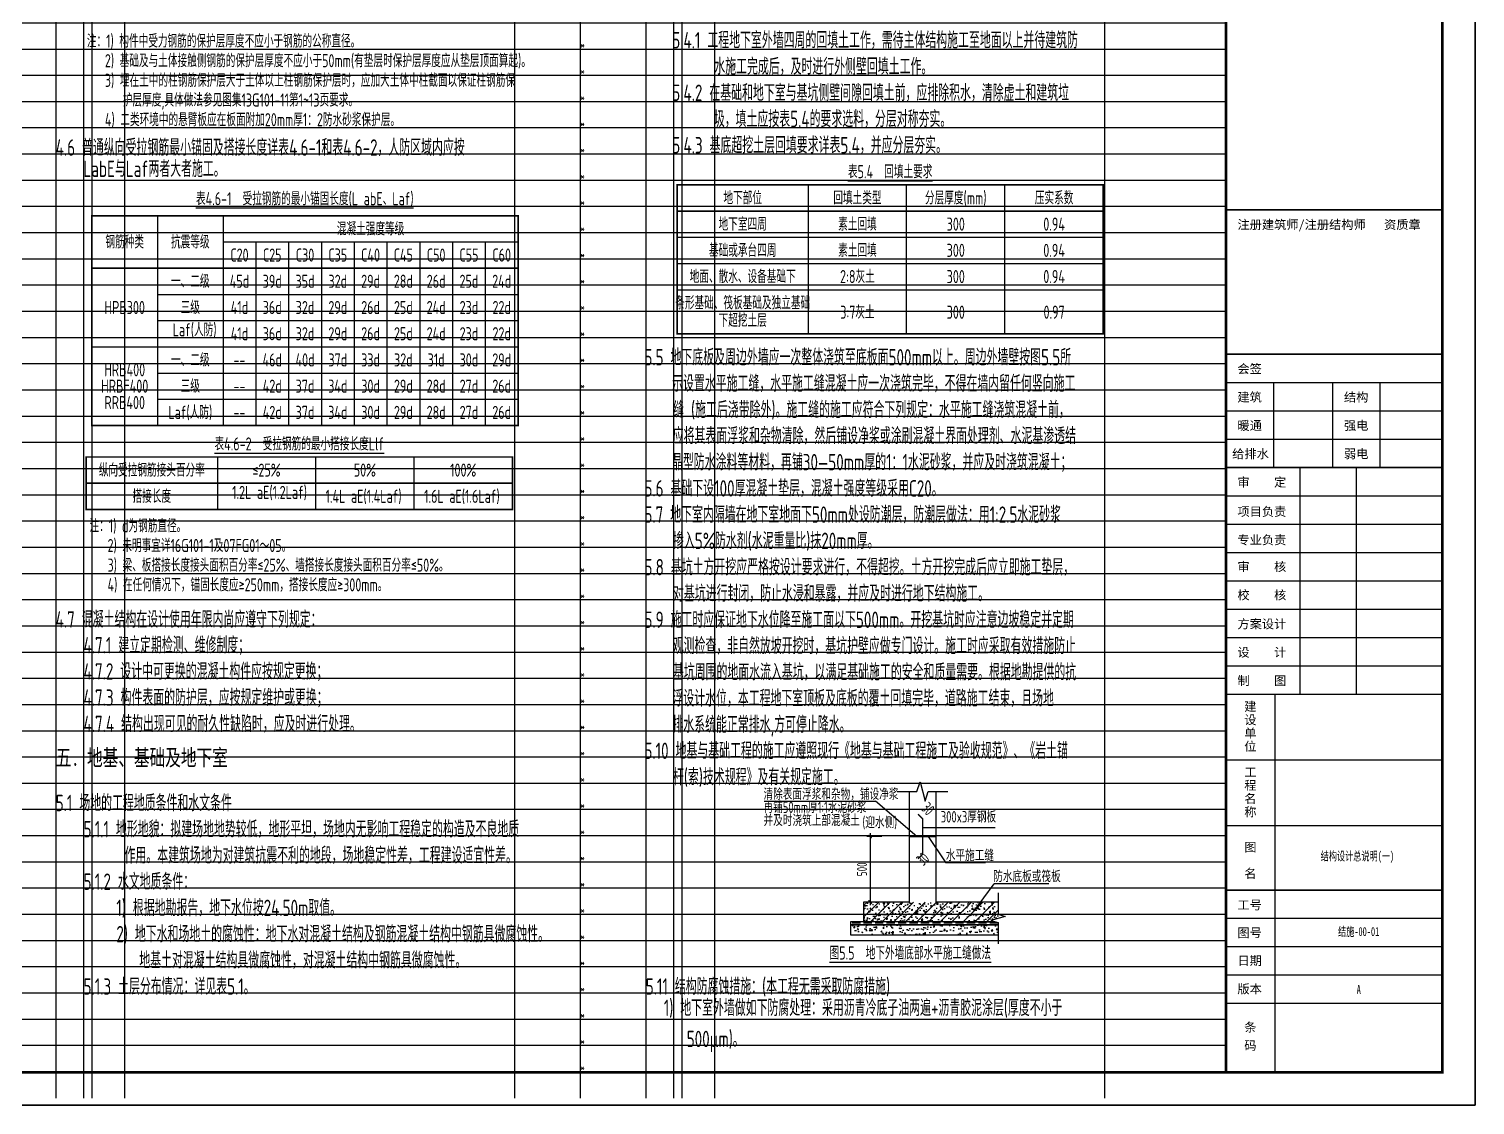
# Model space of a CAD drawing. Extents: x -502255 to 1362592, y -400300 to 332622.
# Drawn here: x 93725 to 137842, y 244106 to 276943 of the extents above; entities that cross this region are included whole.
import ezdxf
from ezdxf.enums import TextEntityAlignment as Align

# ---------------------------------------------------------------- set-up
doc = ezdxf.new("R2010")
doc.units = 0
doc.header["$LTSCALE"] = 1000
doc.header["$MEASUREMENT"] = 0
doc.linetypes.add('DASH', pattern=[0.35, 0.25, -0.1])
for name, color, linetype in [('DETL', 7, 'Continuous'), ('DETL_TEXT', 7, 'Continuous'), ('DIM', 3, 'Continuous'), ('ECA_TK', 7, 'Continuous'), ('HATCH', 253, 'Continuous'), ('REIN', 1, 'Continuous'), ('STEL_BOLT', 1, 'Continuous'), ('TAB', 7, 'Continuous'), ('TAB_TEXT', 7, 'Continuous'), ('TEXT', 53, 'Continuous'), ('THIN', 7, 'Continuous'), ('tk', 7, 'Continuous')]:
    doc.layers.add(name, color=color, linetype=linetype)
doc.styles.add('SUNTXT', font='', dxfattribs={"height": 2.5})
doc.styles.add('TSSD_Dimension', font='tssdeng.shx', dxfattribs={"width": 0.7, "bigfont": 'Tssdchn.shx'})
doc.styles.add('TSSD_Label', font='tssdeng2.shx', dxfattribs={"width": 0.7, "bigfont": 'tssdchn.shx'})
doc.styles.add('TSSD_Norm', font='tssdeng.shx', dxfattribs={"bigfont": 'hztxt.shx'})
doc.styles.add('黑体', font='simhei.ttf', dxfattribs={"width": 0.65})
doc.styles.get('SUNTXT').set_extended_font_data('SimSun')
doc.dimstyles.new('TSSD_25_100', dxfattribs={"dimtxt": 300, "dimasz": 100, "dimexe": 100, "dimexo": 250, "dimgap": 100, "dimtad": 1, "dimdec": 0, "dimlfac": 0.25, "dimzin": 0, "dimdsep": 46, "dimtxsty": 'TSSD_Dimension', "dimblk": 'ARCHTICK', "dimblk1": 'ARCHTICK', "dimblk2": 'ARCHTICK', "dimcen": 0, "dimdle": 100, "dimclrt": 7, "dimadec": 0, "dimazin": 0, "dimtfac": 1, "dimtdec": 0, "dimtix": 1, "dimtmove": 2, "dimatfit": 3, "dimfxl": 1, "dimtolj": 1, "dimtzin": 0, "dimarcsym": 0})

# ---------------------------------------------------------------- blocks, each defined once
blk = doc.blocks.new('A1_总说明分栏线')
at = {"layer": 'Defpoints', "color": 8, "lineweight": -3}
for p, q in [((76500, 54600), (1800, 54600)), ((4800, 54600), (4800, 1000)), ((5650, 54600), (5650, 1000)), ((5900, 54600), (5900, 1000)), ((6900, 54600), (6900, 1000)), ((18800, 54600), (18800, 1000)), ((20800, 54600), (20800, 1000)), ((22800, 54600), (22800, 1000)), ((23650, 54600), (23650, 1000)), ((23900, 54600), (23900, 1000)), ((24900, 54600), (24900, 1000)), ((36800, 54600), (36800, 1000)), ((38800, 54600), (38800, 1000)), ((40800, 54600), (40800, 1000)), ((41650, 54600), (41650, 1000)), ((41900, 54600), (41900, 1000)), ((42900, 54600), (42900, 1000)), ((54800, 54600), (54800, 1000)), ((56800, 54600), (56800, 1000)), ((58800, 54600), (58800, 1000)), ((59650, 54600), (59650, 1000)), ((59900, 54600), (59900, 1000)), ((60900, 54600), (60900, 1000)), ((72800, 54600), (72800, 1000)), ((76500, 53800), (1800, 53800)), ((76500, 53000), (1800, 53000)), ((76500, 52200), (1800, 52200)), ((76500, 51400), (1800, 51400)), ((76500, 50600), (1800, 50600)), ((76500, 49800), (1800, 49800)), ((76500, 49000), (1800, 49000)), ((76500, 48200), (1800, 48200)), ((76500, 47400), (1800, 47400)), ((76500, 46600), (1800, 46600)), ((76500, 45800), (1800, 45800)), ((76500, 45000), (1800, 45000)), ((76500, 44200), (1800, 44200)), ((76500, 43400), (1800, 43400)), ((76500, 42600), (1800, 42600)), ((76500, 41800), (1800, 41800)), ((76500, 41000), (1800, 41000)), ((76500, 40200), (1800, 40200)), ((76500, 39400), (1800, 39400)), ((76500, 38600), (1800, 38600)), ((76500, 37800), (1800, 37800)), ((76500, 37000), (1800, 37000)), ((76500, 36200), (1800, 36200)), ((76500, 35400), (1800, 35400)), ((76500, 34600), (1800, 34600)), ((76500, 33800), (1800, 33800)), ((76500, 33000), (1800, 33000)), ((76500, 32200), (1800, 32200)), ((76500, 31400), (1800, 31400)), ((76500, 30600), (1800, 30600)), ((76500, 29800), (1800, 29800)), ((76500, 29000), (1800, 29000)), ((76500, 28200), (1800, 28200)), ((76500, 27400), (1800, 27400)), ((76500, 26600), (1800, 26600)), ((76500, 25800), (1800, 25800)), ((76500, 25000), (1800, 25000)), ((76500, 24200), (1800, 24200)), ((76500, 23400), (1800, 23400)), ((76500, 22600), (1800, 22600)), ((76500, 21800), (1800, 21800)), ((76500, 21000), (1800, 21000)), ((76500, 20200), (1800, 20200)), ((76500, 19400), (1800, 19400)), ((76500, 18600), (1800, 18600)), ((76500, 17800), (1800, 17800)), ((76500, 17000), (1800, 17000)), ((76500, 16200), (1800, 16200)), ((76500, 15400), (1800, 15400)), ((76500, 14600), (1800, 14600)), ((76500, 13800), (1800, 13800)), ((76500, 13000), (1800, 13000)), ((76500, 12200), (1800, 12200)), ((76500, 11400), (1800, 11400)), ((76500, 10600), (1800, 10600)), ((76500, 9800), (1800, 9800)), ((76500, 9000), (1800, 9000)), ((76500, 8200), (1800, 8200)), ((76500, 7400), (1800, 7400)), ((76500, 6600), (1800, 6600)), ((76500, 5800), (1800, 5800)), ((76500, 5000), (1800, 5000)), ((76500, 4200), (1800, 4200)), ((76500, 3400), (1800, 3400)), ((76500, 2600), (1800, 2600)), ((76500, 2600), (1800, 2600)), ((76500, 1800), (1800, 1800))]:
    blk.add_line(p, q, dxfattribs=at)
at = {"color": 8, "lineweight": -3, "style": 'TSSD_Norm', "width": 0.8}
for p in [(20800, 53800), (38800, 53800), (56800, 53800), (20800, 53000), (38800, 53000), (56800, 53000), (20800, 52200), (38800, 52200), (56800, 52200), (20800, 51400), (38800, 51400), (56800, 51400), (20800, 50600), (38800, 50600), (56800, 50600), (20800, 49800), (38800, 49800), (56800, 49800), (20800, 49000), (38800, 49000), (56800, 49000), (20800, 48200), (38800, 48200), (56800, 48200), (20800, 47400), (38800, 47400), (56800, 47400), (20800, 46600), (38800, 46600), (56800, 46600), (20800, 45800), (38800, 45800), (56800, 45800), (20800, 45000), (38800, 45000), (56800, 45000), (20800, 44200), (38800, 44200), (56800, 44200), (20800, 43400), (38800, 43400), (56800, 43400), (20800, 42600), (38800, 42600), (56800, 42600), (20800, 41800), (38800, 41800), (56800, 41800), (20800, 41000), (38800, 41000), (56800, 41000), (20800, 40200), (38800, 40200), (56800, 40200), (20800, 39400), (38800, 39400), (56800, 39400), (20800, 38600), (38800, 38600), (56800, 38600), (20800, 37800), (38800, 37800), (56800, 37800), (20800, 37000), (38800, 37000), (56800, 37000), (20800, 36200), (38800, 36200), (56800, 36200), (20800, 35400), (38800, 35400), (56800, 35400), (20800, 34600), (38800, 34600), (56800, 34600), (20800, 33800), (38800, 33800), (56800, 33800), (20800, 33000), (38800, 33000), (56800, 33000), (20800, 32200), (38800, 32200), (56800, 32200), (20800, 31400), (38800, 31400), (56800, 31400), (20800, 30600), (38800, 30600), (56800, 30600), (20800, 29800), (38800, 29800), (56800, 29800), (20800, 29000), (38800, 29000), (56800, 29000), (20800, 28200), (38800, 28200), (56800, 28200), (20800, 27400), (38800, 27400), (56800, 27400), (20800, 26600), (38800, 26600), (56800, 26600), (20800, 25800), (38800, 25800), (56800, 25800), (20800, 25000), (38800, 25000), (56800, 25000), (20800, 24200), (38800, 24200), (56800, 24200), (20800, 23400), (38800, 23400), (56800, 23400), (20800, 22600), (38800, 22600), (56800, 22600), (20800, 21800), (38800, 21800), (56800, 21800), (20800, 21000), (38800, 21000), (56800, 21000), (20800, 20200), (38800, 20200), (56800, 20200), (20800, 19400), (38800, 19400), (56800, 19400), (20800, 18600), (38800, 18600), (56800, 18600), (20800, 17800), (38800, 17800), (56800, 17800), (20800, 17000), (38800, 17000), (56800, 17000), (20800, 16200), (38800, 16200), (56800, 16200), (20800, 15400), (38800, 15400), (56800, 15400), (20800, 14600), (38800, 14600), (56800, 14600), (20800, 13800), (38800, 13800), (56800, 13800), (20800, 13000), (38800, 13000), (56800, 13000), (20800, 12200), (38800, 12200), (56800, 12200), (20800, 11400), (38800, 11400), (56800, 11400), (20800, 10600), (38800, 10600), (56800, 10600), (20800, 9800), (38800, 9800), (56800, 9800), (20800, 9000), (38800, 9000), (56800, 9000), (20800, 8200), (38800, 8200), (56800, 8200), (20800, 7400), (38800, 7400), (56800, 7400), (20800, 6600), (38800, 6600), (56800, 6600), (20800, 5800), (38800, 5800), (56800, 5800), (20800, 5000), (38800, 5000), (56800, 5000), (20800, 4200), (38800, 4200), (56800, 4200), (20800, 3400), (38800, 3400), (56800, 3400), (20800, 2600), (38800, 2600), (56800, 2600), (20800, 1800), (38800, 1800), (56800, 1800)]:
    blk.add_text('*', height=273, dxfattribs=at).set_placement(p)
blk = doc.blocks.new('10B_A1')
blk.add_line((765, 184), (765, 584))
blk.add_line((765, 184), (765, 584))
blk.add_line((765, 184), (765, 584))
at = {"layer": 'ECA_TK'}
for p, q in [((765, 220.51), (831, 220.51)), ((779.58, 194.56), (779.58, 220.51)), ((797.5, 220.51), (797.5, 194.56)), ((812.08, 194.56), (812.08, 220.51)), ((765, 211.86), (831, 211.86)), ((765, 203.21), (831, 203.21)), ((787.68, 125.36), (787.68, 194.56)), ((804.77, 194.56), (804.77, 125.36)), ((765, 185.91), (831, 185.91)), ((765, 177.26), (831, 177.26)), ((765, 168.61), (831, 168.61)), ((765, 159.96), (831, 159.96)), ((765, 151.31), (831, 151.31)), ((765, 142.66), (831, 142.66)), ((765, 134.01), (831, 134.01)), ((765, 125.36), (831, 125.36)), ((780.03, 10), (780.03, 125.36)), ((765, 105.36), (831, 105.36)), ((765, 85.36), (831, 85.36)), ((831, 56.92), (765, 56.92)), ((831, 48.27), (765, 48.27)), ((831, 39.62), (765, 39.62)), ((831, 30.97), (765, 30.97))]:
    blk.add_line(p, q, dxfattribs=at)
blk.add_lwpolyline([(0, 0), (841, 0), (841, 594), (0, 594)], close=True, dxfattribs=at)
at = {"layer": 'ECA_TK', "const_width": 0.8}
blk.add_lwpolyline([(831, 10), (831, 584), (18, 584), (18, 10)], close=True, dxfattribs=at)
at = {"layer": 'ECA_TK'}
for points, const_width in [([(765, 10), (765, 584)], 0.8), ([(765, 273.16), (831, 273.16)], 0.5), ([(765, 229.16), (831, 229.16)], 0.5), ([(765, 194.56), (831, 194.56)], 0.5), ([(831, 65.57), (765, 65.57)], 0.5)]:
    blk.add_lwpolyline(points, dxfattribs=dict(at, const_width=const_width))
at = {"layer": 'ECA_TK', "linetype": 'Continuous', "style": 'SUNTXT'}
for s, height, p in [('注册建筑师/注册结构师   资质章', 2.7342, (768.5, 267.3)), ('会签', 2.734, (768.5, 223.3)), ('建筑', 2.734, (768.5, 214.65)), ('结构', 2.734, (801, 214.65)), ('暖通', 2.734, (768.5, 206)), ('强电', 2.734, (801, 206)), ('给排水', 2.734, (766.9, 197.35)), ('弱电', 2.734, (801, 197.35)), ('审    定', 2.734, (768.5, 188.7)), ('项目负责', 2.734, (768.5, 179.74)), ('专业负责', 2.734, (768.5, 171.09)), ('审    核', 2.734, (768.5, 162.93)), ('校    核', 2.734, (768.5, 154.28)), ('方案设计', 2.734, (768.5, 145.45)), ('设    计', 2.734, (768.5, 136.8)), ('制    图', 2.734, (768.5, 128.15)), ('建', 2.73, (770.59, 120.26)), ('设', 2.73, (770.59, 116.2)), ('单', 2.73, (770.59, 112.14)), ('位', 2.73, (770.59, 108.08)), ('工', 2.73, (770.59, 100.26)), ('程', 2.73, (770.59, 96.2)), ('名', 2.73, (770.59, 92.14)), ('称', 2.73, (770.59, 88.08)), ('图', 2.73, (770.59, 77.33)), ('名', 2.73, (770.59, 69.33)), ('工号', 2.734, (768.5, 59.71)), ('图号', 2.734, (768.5, 51.23)), ('日期', 2.734, (768.5, 42.72)), ('版本', 2.734, (768.5, 34.07)), ('条', 2.73, (770.59, 22.4)), ('码', 2.73, (770.59, 16.85))]:
    blk.add_text(s, height=height, dxfattribs=at).set_placement(p)
blk = doc.blocks.new('_ArchTick')
at = {"color": 0, "linetype": 'ByBlock', "const_width": 0.4}
blk.add_lwpolyline([(-0.5, -0.5), (0.5, 0.5)], dxfattribs=at)
blk = doc.blocks.new('*D1869')
at = {"layer": 'Defpoints', "color": 0, "transparency": 16777216}
for p in [(119989, 252302), (119389, 250302), (119989, 250302)]:
    blk.add_point(p, dxfattribs=at)
at = {"layer": 'DIM', "color": 0, "lineweight": -2, "transparency": 16777216}
for p, q in [((119389, 252402), (119389, 250202)), ((119739, 252302), (119289, 252302)), ((119739, 250302), (119289, 250302))]:
    blk.add_line(p, q, dxfattribs=at)
at = {"layer": 'DIM', "color": 0, "lineweight": -2, "transparency": 16777216, "xscale": 100, "yscale": 100, "zscale": 100}
for p, rotation in [((119389, 252302), 90), ((119389, 250302), 270)]:
    blk.add_blockref('_ArchTick', p, dxfattribs=dict(at, rotation=rotation))
at = {"layer": 'DIM', "color": 7, "transparency": 16777216, "insert": (119139, 251302), "char_height": 300, "attachment_point": 5, "rotation": 90, "style": 'TSSD_Dimension'}
blk.add_mtext('\\A1;500', dxfattribs=at)

msp = doc.modelspace()

# ---------------------------------------------------------------- hatches: boundary and pattern name
at = {"layer": 'HATCH'}
h = msp.add_hatch(dxfattribs=at)
h.set_pattern_fill('ARMORED', color=256, scale=50, style=0)
h.set_pattern_definition([(50, (136969.38, 174993.07), (358.6301, -31.3761), [37.5, -412.5]), (355, (136969.4, 174993.07), (-69.3757, 376.096), [30, -330]), (100.4514, (136999.27, 174990.45), (289.2547, 344.7198), [31.8701, -350.571]), (46.1842, (136969.4, 175093.07), (533.6205, -82.7595), [56.25, -618.75]), (96.6356, (137013.85, 175086.17), (467.3314, 487.059), [47.805, -525.8565]), (351.1842, (136969.4, 175093.07), (467.331, 487.0593), [45, -495]), (21, (137019.38, 175068.07), (298.4535, -201.3094), [37.5, -412.5]), (326, (137019.4, 175068.07), (121.6577, 362.575), [30, -330]), (71.4514, (137044.25, 175051.3), (420.1113, 161.2652), [31.8701, -350.571]), (37.5, (136969.38, 174993.07), (6.07993, 166.44693), [0, -326, 0, -335, 0, -331.25]), (7.5, (136969.38, 174993.07), (131.53477, 197.20586), [0, -191, 0, -318.5, 0, -126.25]), (327.5, (136857.88, 174993.07), (266.91122, -11.27744), [0, -125, 0, -390, 0, -517.5]), (317.5, (136807.88, 174993.07), (291.5931, 50.0525), [0, -162.5, 0, -259, 0, -367.5]), (45, (136969.38, 174993.07), (-176.7767, 176.7767), [])])
h.paths.add_polyline_path([(123194.4, 249702.3), (123068.7, 249742.3), (123288.7, 249802.3), (123288.7, 250302.3), (119188.7, 250302.3), (119188.7, 249702.3)])
h = msp.add_hatch(dxfattribs=at)
h.set_pattern_fill('CONCRETE', color=256, scale=50, style=0)
h.set_pattern_definition([(50, (136969.38, 174993.07), (358.6301, -31.3761), [37.5, -412.5]), (355, (136969.4, 174993.07), (-69.3757, 376.096), [30, -330]), (100.4514, (136999.27, 174990.45), (289.2547, 344.7198), [31.8701, -350.571]), (46.1842, (136969.4, 175093.07), (533.6205, -82.7595), [56.25, -618.75]), (96.6356, (137013.85, 175086.17), (467.3314, 487.059), [47.805, -525.8565]), (351.1842, (136969.4, 175093.07), (467.331, 487.0593), [45, -495]), (21, (137019.38, 175068.07), (298.4535, -201.3094), [37.5, -412.5]), (326, (137019.4, 175068.07), (121.6577, 362.575), [30, -330]), (71.4514, (137044.25, 175051.3), (420.1113, 161.2652), [31.8701, -350.571]), (37.5, (136969.38, 174993.07), (6.07993, 166.44693), [0, -326, 0, -335, 0, -331.25]), (7.5, (136969.38, 174993.07), (131.53477, 197.20586), [0, -191, 0, -318.5, 0, -126.25]), (327.5, (136857.88, 174993.07), (266.91122, -11.27744), [0, -125, 0, -390, 0, -517.5]), (317.5, (136807.88, 174993.07), (291.5931, 50.0525), [0, -162.5, 0, -259, 0, -367.5])])
h.paths.add_polyline_path([(123288.7, 249602.3), (118788.7, 249602.3), (118788.7, 249302.3), (123288.7, 249302.3)])

# ---------------------------------------------------------------- linework, layer by layer
at = {"layer": 'DETL'}
for p, q in [((120588.7, 250302.3), (120588.7, 253676.9)), ((121388.7, 253676.9), (121388.7, 250302.3)), ((120588.7, 252302.3), (121388.7, 252302.3)), ((120588.7, 250302.3), (119188.7, 250302.3)), ((119188.7, 250302.3), (119188.7, 249702.3)), ((123288.7, 250302.3), (121388.7, 250302.3)), ((123194.4, 249702.3), (118788.7, 249702.3)), ((118788.7, 249702.3), (118788.7, 249302.3)), ((118788.7, 249602.3), (123288.7, 249602.3)), ((123288.7, 249602.3), (118788.7, 249602.3)), ((118788.7, 249302.3), (123288.7, 249302.3)), ((121788.7, 249702.3), (123194.4, 249702.3))]:
    msp.add_line(p, q, dxfattribs=at)
at = {"layer": 'DETL', "linetype": 'DASH'}
msp.add_line((123288.7, 249652.3), (118788.7, 249652.3), dxfattribs=at)
at = {"layer": 'DETL_TEXT'}
for p, q in [((116150.9, 253380.5), (119552, 253380.5)), ((120815.4, 252302.3), (119552, 253380.5)), ((120988.7, 252572.3), (123203.8, 252572.3)), ((121162.1, 252302.3), (121701.2, 251500.1)), ((122908.9, 251500.1), (121701.2, 251500.1)), ((122538.7, 250002.3), (123173, 250859.1)), ((124843.6, 250859.1), (123173, 250859.1))]:
    msp.add_line(p, q, dxfattribs=at)
at = {"layer": 'REIN', "const_width": 45}
msp.add_lwpolyline([(120847.3, 252983.7), (120988.7, 252842.3), (120988.7, 251762.3), (120847.3, 251620.9)], dxfattribs=at)
at = {"layer": 'STEL_BOLT'}
msp.add_lwpolyline([(53741.8, 303505.9), (137841.8, 303505.9), (137841.8, 244105.9), (53741.8, 244105.9)], close=True, dxfattribs=at)
at = {"layer": 'TAB'}
for p, q in [((117499.4, 272186.7), (117499.4, 267638.4)), ((120499.4, 267638.4), (120499.4, 272186.7)), ((123499.4, 267638.4), (123499.4, 272186.7)), ((97647.4, 271243), (97647.4, 264843)), ((99647.4, 271243), (99647.4, 264843)), ((99647.4, 270443), (108647.4, 270443)), ((100647.4, 270443), (100647.4, 264843)), ((101647.4, 270443), (101647.4, 264843)), ((102647.4, 270443), (102647.4, 264843)), ((103647.4, 270443), (103647.4, 264843)), ((104647.4, 270443), (104647.4, 264843)), ((105647.4, 270443), (105647.4, 264843)), ((106647.4, 270443), (106647.4, 264843)), ((107647.4, 270443), (107647.4, 264843)), ((113499.4, 270586.7), (126499.4, 270586.7)), ((113499.4, 269786.7), (126499.4, 269786.7)), ((97647.4, 268843), (108647.4, 268843)), ((113499.4, 268986.7), (126499.4, 268986.7)), ((97647.4, 268043), (108647.4, 268043)), ((126499.4, 267638.4), (113499.4, 267638.4)), ((95647.4, 267243), (108647.4, 267243)), ((97647.4, 266443), (108647.4, 266443)), ((97647.4, 265643), (108647.4, 265643)), ((95647.4, 264843), (108647.4, 264843)), ((99473.1, 263881), (99473.1, 262281)), ((102473.1, 262281), (102473.1, 263881)), ((105473.1, 262281), (105473.1, 263881))]:
    msp.add_line(p, q, dxfattribs=at)
at = {"layer": 'TAB', "const_width": 50}
for points in [[(126499.4, 267638.4), (113499.4, 267638.4), (113499.4, 272186.7), (126499.4, 272186.7)], [(108647.4, 271243), (95647.4, 271243), (95647.4, 264843), (108647.4, 264843)], [(108473.1, 262281), (95473.1, 262281), (95473.1, 263881), (108473.1, 263881)]]:
    msp.add_lwpolyline(points, close=True, dxfattribs=at)
for points in [[(113499.4, 271386.7), (126499.4, 271386.7)], [(95647.4, 269643), (108647.4, 269643)], [(95473.1, 263081), (108473.1, 263081)]]:
    msp.add_lwpolyline(points, dxfattribs=at)
at = {"layer": 'THIN'}
for points in [[(120215.4, 253676.9), (120815.4, 253676.9), (120908.7, 253970.2), (121068.7, 253383.5), (121162.1, 253676.9), (121762.1, 253676.9)], [(123288.7, 250582.3), (123288.7, 249932.3), (123508.7, 249862.3), (123068.7, 249742.3), (123288.7, 249672.3), (123288.7, 249022.3)]]:
    msp.add_lwpolyline(points, dxfattribs=at)

# ---------------------------------------------------------------- block references
at = {"layer": 'Defpoints'}
msp.add_blockref('A1_总说明分栏线', (53741.8, 243320.2), dxfattribs=at)
at = {"layer": 'tk', "xscale": 100, "yscale": 100, "zscale": 100}
msp.add_blockref('10B_A1', (53741.8, 244105.9), dxfattribs=at)

# ---------------------------------------------------------------- texts
at = {"layer": 'DETL_TEXT', "style": 'TSSD_Label', "width": 0.7}
for s, p in [('清除表面浮浆和杂物，铺设净浆', (116135.5, 253419.2)), ('再铺50mm厚1:1水泥砂浆', (116135.5, 253019.2)), ('并及时浇筑上部混凝土', (116135.5, 252619.2)), ('水平施工缝', (121695.4, 251550.1)), ('防水底板或筏板', (123142.1, 250909.1))]:
    msp.add_text(s, height=350, dxfattribs=at).set_placement(p)
at = {"layer": 'DETL_TEXT', "style": 'TSSD_Label', "width": 0.65}
for rotation, p in [(315, (120953.4, 252948.4)), (45, (121191.3, 251418.3))]:
    msp.add_text('30', height=350, rotation=rotation, dxfattribs=at).set_placement(p, align=Align.BOTTOM_CENTER)
at = {"layer": 'DETL_TEXT', "style": 'TSSD_Label', "width": 0.7}
for s, p in [('(迎水侧)', (119680.5, 252449.4)), ('300x3厚钢板', (122386.9, 252622.3))]:
    msp.add_text(s, height=350, dxfattribs=at).set_placement(p, align=Align.BOTTOM_CENTER)
at = {"layer": 'TAB_TEXT', "style": 'TSSD_Label', "width": 0.7}
for s, p in [('注：1) 构件中受力钢筋的保护层厚度不应小于钢筋的公称直径。', (95491.8, 276373.5)), ('2) 基础及与土体接触侧钢筋的保护层厚度不应小于50mm(有垫层时保护层厚度应从垫层顶面算起)。', (96041.8, 275773.5)), ('3) 埋在土中的柱钢筋保护层大于土体以上柱钢筋保护层时，应加大土体中柱截面以保证柱钢筋保', (96041.8, 275173.5)), ('护层厚度,具体做法参见图集13G101-11第1~13页要求。', (96591.8, 274573.5)), ('4) 二类环境中的悬臂板应在板面附加20mm厚1：2防水砂浆保护层。', (96041.8, 273973.5)), ('注：1) d为钢筋直径。', (95573.1, 261581)), ('2) 未明事宜详16G101-1及07FG01～05。', (96123.1, 260981)), ('3) 梁、板搭接长度接头面积百分率≤25%%%、墙搭接长度接头面积百分率≤50%%%。', (96123.1, 260381)), ('4) 在任何情况下，锚固长度应≥250mm，搭接长度应≥300mm。', (96123.1, 259781))]:
    msp.add_text(s, height=400, dxfattribs=at).set_placement(p)
for s, p in [('%%U表5.4  回填土要求', (119999.4, 272586.7)), ('地下部位', (115499.4, 271786.7)), ('回填土类型', (118999.4, 271786.7)), ('分层厚度(mm)', (121999.4, 271786.7)), ('压实系数', (124999.4, 271786.7)), ('混凝土强度等级', (104147.4, 270843)), ('地下室四周', (115499.4, 270986.7)), ('素土回填', (118999.4, 270986.7)), ('300', (121999.4, 270986.7)), ('0.94', (124999.4, 270986.7)), ('钢筋种类', (96647.4, 270443)), ('抗震等级', (98647.4, 270443)), ('C20', (100147.4, 270043)), ('C25', (101147.4, 270043)), ('C30', (102147.4, 270043)), ('C35', (103147.4, 270043)), ('C40', (104147.4, 270043)), ('C45', (105147.4, 270043)), ('C50', (106147.4, 270043)), ('C55', (107147.4, 270043)), ('C60', (108147.4, 270043)), ('基础或承台四周', (115499.4, 270186.7)), ('素土回填', (118999.4, 270186.7)), ('300', (121999.4, 270186.7)), ('0.94', (124999.4, 270186.7)), ('地面、散水、设备基础下', (115499.4, 269386.7)), ('2:8灰土', (118999.4, 269386.7)), ('300', (121999.4, 269386.7)), ('0.94', (124999.4, 269386.7)), ('一、二级', (98647.4, 269243)), ('45d', (100147.4, 269243)), ('39d', (101147.4, 269243)), ('35d', (102147.4, 269243)), ('32d', (103147.4, 269243)), ('29d', (104147.4, 269243)), ('28d', (105147.4, 269243)), ('26d', (106147.4, 269243)), ('25d', (107147.4, 269243)), ('24d', (108147.4, 269243)), ('三级', (98647.4, 268443)), ('HPB300', (96647.4, 268443)), ('41d', (100147.4, 268443)), ('36d', (101147.4, 268443)), ('32d', (102147.4, 268443)), ('29d', (103147.4, 268443)), ('26d', (104147.4, 268443)), ('25d', (105147.4, 268443)), ('24d', (106147.4, 268443)), ('23d', (107147.4, 268443)), ('22d', (108147.4, 268443)), ('一、二级', (98647.4, 266843)), ('46d', (101147.4, 266843)), ('40d', (102147.4, 266843)), ('37d', (103147.4, 266843)), ('33d', (104147.4, 266843)), ('32d', (105147.4, 266843)), ('31d', (106147.4, 266843)), ('30d', (107147.4, 266843)), ('29d', (108147.4, 266843)), ('HRB400', (96647.4, 266543)), ('--', (100147.4, 266843)), ('HRBF400', (96647.4, 266043)), ('三级', (98647.4, 266043)), ('42d', (101147.4, 266043)), ('37d', (102147.4, 266043)), ('34d', (103147.4, 266043)), ('30d', (104147.4, 266043)), ('29d', (105147.4, 266043)), ('28d', (106147.4, 266043)), ('27d', (107147.4, 266043)), ('26d', (108147.4, 266043)), ('RRB400', (96647.4, 265543)), ('--', (100147.4, 266043)), ('%%U表4.6-2  受拉钢筋的最小搭接长度Llf', (101973.1, 264281)), ('纵向受拉钢筋接头百分率', (97473.1, 263481)), ('≤25%', (100973.1, 263481)), ('50%', (103973.1, 263481)), ('100%', (106973.1, 263481)), ('搭接长度', (97473.1, 262681)), ('1.4L\x8e aE\x8f(1.4L\x8eaf\x8f)', (103933.8, 262681)), ('1.6L\x8e aE\x8f(1.6L\x8eaf\x8f)', (106933.8, 262681))]:
    msp.add_text(s, height=400, dxfattribs=at).set_placement(p, align=Align.MIDDLE_CENTER)
for s, p in [('%%u表4.6-1  受拉钢筋的最小锚固长度(L\x8e abE、\x8fL\x8eaf\x8f)', (102140.9, 271443)), ('1.2L\x8e aE\x8f(1.2L\x8eaf\x8f)', (101065.9, 262481))]:
    msp.add_text(s, height=400, dxfattribs=at).set_placement(p, align=Align.BOTTOM_CENTER)
at = {"layer": 'TAB_TEXT', "color": 1, "style": 'TSSD_Label', "width": 0.7}
for s, p in [('条形基础、筏板基础及独立基础', (115499.4, 268586.7)), ('下超挖土层', (115499.4, 268049.6)), ('3:7灰土', (118999.4, 268299.5)), ('300', (121999.4, 268299.9)), ('0.97', (124999.4, 268299.9))]:
    msp.add_text(s, height=400, dxfattribs=at).set_placement(p, align=Align.MIDDLE_CENTER)
at = {"layer": 'TAB_TEXT', "color": 6, "style": 'TSSD_Label', "width": 0.7}
msp.add_text('L\x8eaf\x8f(人防)', height=400, dxfattribs=at).set_placement((98779.5, 267443), align=Align.BOTTOM_CENTER)
for s, p in [('41d', (100147.4, 267643)), ('36d', (101147.4, 267643)), ('32d', (102147.4, 267643)), ('29d', (103147.4, 267643)), ('26d', (104147.4, 267643)), ('25d', (105147.4, 267643)), ('24d', (106147.4, 267643)), ('23d', (107147.4, 267643)), ('22d', (108147.4, 267643)), ('L\x8eaf\x8f(人防)', (98647.4, 265243)), ('--', (100147.4, 265243)), ('42d', (101147.4, 265243)), ('37d', (102147.4, 265243)), ('34d', (103147.4, 265243)), ('30d', (104147.4, 265243)), ('29d', (105147.4, 265243)), ('28d', (106147.4, 265243)), ('27d', (107147.4, 265243)), ('26d', (108147.4, 265243))]:
    msp.add_text(s, height=400, dxfattribs=at).set_placement(p, align=Align.MIDDLE_CENTER)
at = {"layer": 'TEXT', "width": 0.7}
for s, style, p in [('5.4.1 工程地下室外墙四周的回填土工作，需待主体结构施工至地面以上并待建筑防', 'TSSD_Label', (113351.4, 276348.2)), ('水施工完成后，及时进行外侧壁回填土工作。', 'TSSD_Label', (114633.5, 275544.2)), ('5.4.2 在基础和地下室与基坑侧壁间隙回填土前，应排除积水，清除虚土和建筑垃', 'TSSD_Label', (113351.4, 274744.4)), ('圾，填土应按表5.4的要求选料，分层对称夯实。', 'TSSD_Label', (114619.7, 273944.4)), ('4.6 普通纵向受拉钢筋最小锚固及搭接长度详表4.6-1和表4.6-2，人防区域内应按', 'TSSD_Label', (94541.8, 273073.5)), ('5.4.3 基底超挖土层回填要求详表5.4，并应分层夯实。', 'TSSD_Label', (113351.4, 273144.4)), ('5.5 地下底板及周边外墙应一次整体浇筑至底板面500mm以上。周边外墙壁按图5.5所', 'TSSD_Label', (112501.4, 266673.5)), ('示设置水平施工缝，水平施工缝混凝土应一次浇筑完毕，不得在墙内留任何竖向施工', 'TSSD_Label', (113347.7, 265873.5)), ('缝 (施工后浇带除外)。施工缝的施工应符合下列规定：水平施工缝浇筑混凝土前，', 'TSSD_Label', (113378, 265073.5)), ('应将其表面浮浆和杂物清除，然后铺设净桨或涂刷混凝土界面处理剂、水泥基渗透结', 'TSSD_Label', (113364.2, 264273.5)), ('晶型防水涂料等材料，再铺30—50mm厚的1：1水泥砂浆，并应及时浇筑混凝土；', 'TSSD_Label', (113342.2, 263473.5)), ('5.7 地下室内隔墙在地下室地面下50mm处设防潮层，防潮层做法：用1:2.5水泥砂浆', 'TSSD_Label', (112501.4, 261873.5)), ('掺入5%%%防水剂(水泥重量比)抹20mm厚。', 'TSSD_Label', (113372.5, 261073.5)), ('5.8 基坑土方开挖应严格按设计要求进行，不得超挖。土方开挖完成后应立即施工垫层，', 'TSSD_Label', (112501.4, 260269.6)), ('对基坑进行封闭，防止水浸和暴露，并应及时进行地下结构施工。', 'TSSD_Label', (113372.5, 259465.8)), ('4.7 混凝土结构在设计使用年限内尚应遵守下列规定：', 'TSSD_Label', (94541.8, 258673.5)), ('5.9 施工时应保证地下水位降至施工面以下500mm。开挖基坑时应注意边坡稳定并定期', 'TSSD_Label', (112501.4, 258666)), ('4.7.1 建立定期检测、维修制度；', 'TSSD_Label', (95391.8, 257888.9)), ('观测检查，非自然放坡开挖时，基坑护壁应做专门设计。施工时应采取有效措施防止', 'TSSD_Label', (113364.2, 257866)), ('4.7.2 设计中可更换的混凝土构件应按规定更换；', 'TSSD_Label', (95391.8, 257088.9)), ('基坑周围的地面水流入基坑，以满足基础施工的安全和质量需要。根据地勘提供的抗', 'TSSD_Label', (113369.7, 257066)), ('4.7.3 构件表面的防护层，应按规定维护或更换；', 'TSSD_Label', (95391.8, 256288.9)), ('浮设计水位，本工程地下室顶板及底板的覆土回填完毕，道路施工结束，且场地', 'TSSD_Label', (113355.9, 256266)), ('4.7.4 结构出现可见的耐久性缺陷时，应及时进行处理。', 'TSSD_Label', (95391.8, 255488.9)), ('排水系统能正常排水,方可停止降水。', 'TSSD_Label', (113355.9, 255466)), ('五. 地基、基础及地下室', '黑体', (94541.8, 254461.4)), ('5.10 地基与基础工程的施工应遵照现行《地基与基础工程施工及验收规范》、《岩土锚', 'TSSD_Label', (112501.4, 254666)), ('杆(索)技术规程》及有关规定施工。', 'TSSD_Label', (113372.5, 253866)), ('5.1 场地的工程地质条件和水文条件', 'TSSD_Label', (94541.8, 253073.5)), ('5.1.2 水文地质条件：', 'TSSD_Label', (95391.8, 250673.5)), ('5.1.3 土层分布情况：详见表5.1。', 'TSSD_Label', (95391.8, 247473.5)), ('500μm)。', 'TSSD_Label', (113791.8, 245873.5))]:
    msp.add_text(s, height=500, dxfattribs=dict(at, style=style)).set_placement(p)
at = {"layer": 'TEXT', "style": 'TSSD_Label', "width": 0.7}
for s, p in [('L\x8eabE\x8f与L\x8eaf\x8f两者大者施工。', (95386.2, 272273.5)), ('1) 地下室外墙做如下防腐处理：采用沥青冷底子油两遍+沥青胶泥涂层(厚度不小于', (113091.8, 246673.5))]:
    msp.add_text(s, height=500, dxfattribs=at).set_placement(p, align=Align.BOTTOM_LEFT)
at = {"layer": 'TEXT', "color": 1, "style": 'TSSD_Label', "width": 0.7}
for s, p in [('5.6 基础下设100厚混凝土垫层，混凝土强度等级采用C20。', (112501.4, 262673.5)), ('5.1.1 地形地貌：拟建场地地势较低，地形平坦，场地内无影响工程稳定的构造及不良地质', (95391.8, 252273.5)), ('作用。本建筑场地为对建筑抗震不利的地段，场地稳定性差，工程建设适宜性差。', (96641.8, 251473.5)), ('1) 根据地勘报告，地下水位按24.50m取值。', (96391.8, 249873.5)), ('2) 地下水和场地土的腐蚀性：地下水对混凝土结构及钢筋混凝土结构中钢筋具微腐蚀性。', (96391.8, 249073.5)), ('地基土对混凝土结构具微腐蚀性，对混凝土结构中钢筋具微腐蚀性。', (97091.8, 248273.5)), ('5.11 结构防腐蚀措施：(本工程无需采取防腐措施)', (112541.8, 247473.5))]:
    msp.add_text(s, height=500, dxfattribs=at).set_placement(p)
at = {"layer": 'TEXT', "style": 'TSSD_Label', "width": 0.7}
msp.add_text('%%U图5.5  地下外墙底部水平施工缝做法', height=400, dxfattribs=at).set_placement((120612.9, 248546.5), align=Align.CENTER)
at = {"layer": 'tk', "color": 2, "char_height": 273, "attachment_point": 5, "style": '黑体'}
for s, insert, width in [('结构设计总说明(一)', (134252.8, 251669.4), 4698), ('结施-00-01', (134290.3, 249385.9), 4839)]:
    msp.add_mtext(s, dxfattribs=dict(at, insert=insert, width=width))
at = {"layer": 'tk', "insert": (134293.3, 247635.4), "char_height": 273, "width": 5097, "attachment_point": 5, "style": '黑体'}
msp.add_mtext('A', dxfattribs=at)

# ---------------------------------------------------------------- dimensions: what is measured, and where the dimension line sits
at = {"layer": 'DIM'}
dim = msp.add_linear_dim(base=(119388.7, 250302.3), p1=(119988.7, 252302.3), p2=(119988.7, 250302.3), angle=90, dimstyle='TSSD_25_100', dxfattribs=at)
dim.commit()
dim.dimension.update_dxf_attribs({"geometry": '*D1869', "text_midpoint": (119138.7, 251302.3), "dimtype": 160})

doc.saveas('drawing.dxf')
